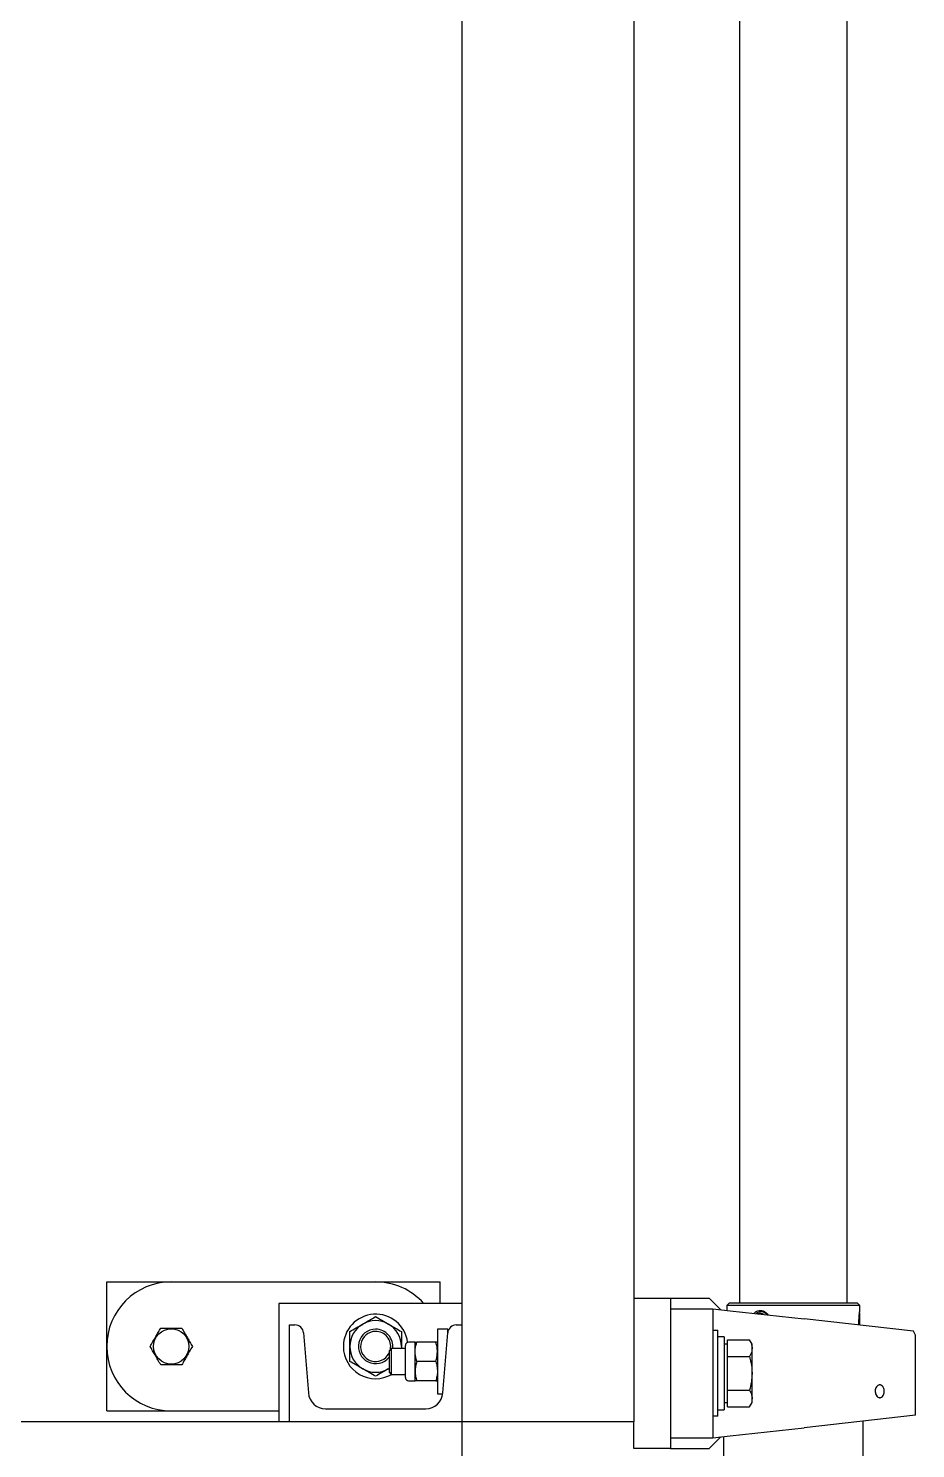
# Model space of a CAD drawing. Header units: millimetres. Extents: x 0 to 11880, y 0 to 8400.
# Drawn here: x 10471 to 10884, y 3412 to 4072 of the extents above; entities that cross this region are included whole.
import ezdxf

# ---------------------------------------------------------------- set-up
doc = ezdxf.new("R2010")
doc.units = ezdxf.units.MM
doc.header["$LTSCALE"] = 20

msp = doc.modelspace()

# ---------------------------------------------------------------- linework, layer by layer
at = {"color": 7, "linetype": 'Continuous', "lineweight": 25}
for p, q in [((10672.78, 4547.15), (10672.78, 3424.15)), ((10752.78, 4547.15), (10752.78, 3424.15)), ((10801.98, 4492.05), (10801.98, 3479.25)), ((10851.98, 3479.25), (10851.98, 4492.05)), ((10507.78, 3429.15), (10507.78, 3489.15)), ((10507.78, 3489.15), (10537.78, 3489.15)), ((10537.78, 3489.15), (10632.78, 3489.15)), ((10632.78, 3489.15), (10662.78, 3489.15)), ((10662.78, 3479.15), (10662.78, 3489.15)), ((10752.78, 3481.65), (10769.78, 3481.65)), ((10769.78, 3481.65), (10769.78, 3411.65)), ((10769.78, 3481.65), (10787.78, 3481.65)), ((10793.18, 3476.24), (10787.78, 3481.65)), ((10672.78, 3479.15), (10587.78, 3479.15)), ((10587.78, 3479.15), (10587.78, 3424.15)), ((10769.78, 3476.65), (10787.38, 3476.65)), ((10787.38, 3476.65), (10789.58, 3476.65)), ((10789.58, 3476.65), (10789.58, 3446.65)), ((10789.58, 3476.65), (10797.61, 3475.75)), ((10797.18, 3479.25), (10796.08, 3478.15)), ((10796.08, 3478.15), (10796.08, 3475.92)), ((10857.88, 3478.15), (10796.08, 3478.15)), ((10856.78, 3479.25), (10797.18, 3479.25)), ((10797.61, 3475.75), (10831.93, 3471.93)), ((10857.88, 3478.15), (10856.78, 3479.25)), ((10857.88, 3474.57), (10857.71, 3474.73)), ((10857.88, 3475.92), (10857.88, 3478.15)), ((10857.88, 3469.03), (10857.88, 3474.57)), ((10592.78, 3424.15), (10592.78, 3469.15)), ((10592.78, 3469.15), (10595.28, 3469.15)), ((10666.42, 3467.15), (10661.52, 3467.15)), ((10661.52, 3467.15), (10661.52, 3437.15)), ((10666.29, 3465.61), (10666.42, 3467.15)), ((10670.27, 3469.15), (10672.78, 3469.15)), ((10672.78, 3469.15), (10672.78, 3424.15)), ((10882.75, 3466.26), (10831.93, 3471.93)), ((10599.27, 3465.46), (10601.51, 3437.51)), ((10651.15, 3461.15), (10648.13, 3461.15)), ((10651.15, 3456.65), (10651.15, 3461.15)), ((10660.71, 3461.15), (10651.95, 3461.15)), ((10664.05, 3437.51), (10666.28, 3465.46)), ((10789.58, 3466.65), (10791.78, 3466.65)), ((10791.78, 3426.65), (10791.78, 3466.65)), ((10794.78, 3463.65), (10791.78, 3463.65)), ((10794.78, 3463.65), (10794.78, 3429.65)), ((10796.28, 3462.23), (10806.57, 3462.23)), ((10796.28, 3454.44), (10796.28, 3462.23)), ((10807.78, 3460.15), (10806.57, 3462.23)), ((10883.78, 3427.15), (10883.78, 3464.44)), ((10640, 3458.15), (10639.04, 3457.18)), ((10639.04, 3457.18), (10639.04, 3447.11)), ((10646.62, 3458.15), (10640, 3458.15)), ((10640, 3458.15), (10640, 3446.15)), ((10644.78, 3459.15), (10644.73, 3458.15)), ((10644.78, 3459.15), (10644.78, 3458.15)), ((10646.62, 3455.89), (10646.62, 3459.64)), ((10646.62, 3444.66), (10646.62, 3455.89)), ((10651.15, 3447.65), (10651.15, 3456.65)), ((10796.28, 3460.15), (10794.78, 3460.15)), ((10794.98, 3459.97), (10794.78, 3459.97)), ((10794.98, 3459.93), (10794.78, 3459.93)), ((10794.98, 3458.94), (10794.78, 3458.94)), ((10794.98, 3458.85), (10794.78, 3458.85)), ((10794.98, 3457.08), (10794.78, 3457.08)), ((10794.98, 3456.94), (10794.78, 3456.94)), ((10794.98, 3454.51), (10794.78, 3454.51)), ((10794.98, 3454.33), (10794.78, 3454.33)), ((10794.98, 3459.93), (10794.98, 3459.97)), ((10794.98, 3458.85), (10794.98, 3458.94)), ((10794.98, 3456.94), (10794.98, 3457.08)), ((10794.98, 3454.33), (10794.98, 3454.51)), ((10796.28, 3454.44), (10806.57, 3454.44)), ((10796.28, 3438.85), (10796.28, 3454.44)), ((10807.78, 3458.39), (10807.78, 3460.15)), ((10807.78, 3458.28), (10807.78, 3458.39)), ((10807.78, 3446.76), (10807.78, 3458.28)), ((10639.04, 3448.91), (10638.78, 3448.75)), ((10639.04, 3448.9), (10638.78, 3448.75)), ((10651.15, 3443.15), (10651.15, 3447.65)), ((10660.71, 3452.15), (10651.95, 3452.15)), ((10794.98, 3451.4), (10794.78, 3451.4)), ((10794.98, 3451.2), (10794.78, 3451.2)), ((10794.98, 3447.96), (10794.78, 3447.96)), ((10794.98, 3447.75), (10794.78, 3447.75)), ((10794.98, 3451.2), (10794.98, 3451.4)), ((10794.98, 3447.75), (10794.98, 3447.96)), ((10639.04, 3447.11), (10640, 3446.15)), ((10640, 3446.15), (10646.62, 3446.15)), ((10648.13, 3443.15), (10651.15, 3443.15)), ((10660.71, 3443.15), (10651.95, 3443.15)), ((10789.58, 3446.65), (10789.58, 3416.65)), ((10794.98, 3444.44), (10794.78, 3444.44)), ((10794.98, 3444.23), (10794.78, 3444.23)), ((10794.98, 3441.07), (10794.78, 3441.07)), ((10794.98, 3440.88), (10794.78, 3440.88)), ((10794.98, 3444.23), (10794.98, 3444.44)), ((10794.98, 3440.88), (10794.98, 3441.07)), ((10807.78, 3446.54), (10807.78, 3446.76)), ((10807.78, 3435.01), (10807.78, 3446.54)), ((10661.52, 3437.15), (10664.01, 3437.15)), ((10794.98, 3438.08), (10794.78, 3438.08)), ((10794.98, 3437.91), (10794.78, 3437.91)), ((10794.98, 3435.67), (10794.78, 3435.67)), ((10794.98, 3435.55), (10794.78, 3435.55)), ((10794.98, 3437.91), (10794.98, 3438.08)), ((10794.98, 3435.55), (10794.98, 3435.67)), ((10796.28, 3438.85), (10806.57, 3438.85)), ((10796.28, 3431.06), (10796.28, 3438.85)), ((10807.78, 3434.9), (10807.78, 3435.01)), ((10807.78, 3433.15), (10807.78, 3434.9)), ((10507.78, 3429.15), (10537.78, 3429.15)), ((10537.78, 3429.15), (10587.78, 3429.15)), ((10609.48, 3430.15), (10656.07, 3430.15)), ((10791.78, 3429.65), (10794.78, 3429.65)), ((10794.98, 3434.01), (10794.78, 3434.01)), ((10794.98, 3433.94), (10794.78, 3433.94)), ((10794.98, 3433.21), (10794.78, 3433.21)), ((10794.98, 3433.19), (10794.78, 3433.19)), ((10794.78, 3433.15), (10796.28, 3433.15)), ((10794.98, 3433.94), (10794.98, 3434.01)), ((10794.98, 3433.19), (10794.98, 3433.21)), ((10796.28, 3431.06), (10806.57, 3431.06)), ((10806.57, 3431.06), (10807.78, 3433.15)), ((10592.78, 3424.15), (9177.78, 3424.15)), ((10672.78, 3424.15), (10592.78, 3424.15)), ((10672.78, 3424.15), (10672.78, 3416.15)), ((10752.78, 3424.15), (10672.78, 3424.15)), ((10752.78, 3411.65), (10752.78, 3424.15)), ((10791.78, 3426.65), (10789.58, 3426.65)), ((10797.61, 3417.54), (10831.93, 3421.37)), ((10883.78, 3427.15), (10831.93, 3421.37)), ((10859.48, 3405.65), (10859.48, 3424.44)), ((10672.78, 3416.15), (10672.78, 3403.15)), ((10769.78, 3416.65), (10787.38, 3416.65)), ((10787.38, 3416.65), (10789.58, 3416.65)), ((10787.78, 3411.65), (10793.18, 3417.05)), ((10789.58, 3416.65), (10797.61, 3417.54)), ((10794.48, 3417.19), (10794.48, 3405.65)), ((10769.78, 3411.65), (10752.78, 3411.65)), ((10769.78, 3411.65), (10787.78, 3411.65))]:
    msp.add_line(p, q, dxfattribs=at)
msp.add_circle((10537.78, 3459.15), 8.23, dxfattribs=at)
for centre, radius, start, end in [((10537.78, 3459.15), 30, 90, 180), ((10632.78, 3459.15), 30, 41.81031, 90), ((10632.78, 3459.15), 15, 7.36663, 180), ((10811.87, 3471.27), 3.96, 40.27084, 127.00872), ((10811.53, 3471.24), 3.32, 55.76489, 111.51467), ((10595.28, 3465.15), 4, 4.57, 90), ((10632.78, 3459.15), 12, 120, 180), ((10632.78, 3459.15), 8, 90, 321.50629), ((10632.78, 3459.15), 12, 60, 120), ((10632.78, 3459.15), 8, 352.81924, 90), ((10632.78, 3459.15), 12, 0, 60), ((10670.27, 3465.15), 4, 90, 175.43), ((10632.78, 3459.15), 7, 90, 333.44267), ((10632.78, 3459.15), 7, 348.80951, 90), ((10648.13, 3459.64), 1.51, 90, 180), ((10537.78, 3459.15), 30, 180, 270), ((10632.78, 3459.15), 15, 180, 299.92643), ((10632.78, 3459.15), 12, 180, 240), ((10632.78, 3459.15), 12, 240, 300), ((10648.13, 3444.66), 1.51, 180, 270), ((10867.11, 3439.5), 1.73, 28.01608, 151.98392), ((10609.48, 3438.15), 8, 184.57, 270), ((10656.07, 3438.15), 8, 270, 355.43), ((10867.11, 3437.09), 1.73, 208.01608, 331.98392)]:
    msp.add_arc(centre, radius, start, end, dxfattribs=at)
for points, knots in [([(10808.73, 3474.51), (10808.82, 3474.65), (10809.24, 3475.26), (10810.34, 3475.81), (10811.83, 3476.01), (10813.26, 3475.59), (10814.41, 3474.83), (10814.92, 3474.1), (10815.12, 3473.8)], [0, 0, 0, 0, 0.064646, 0.285536, 0.486941, 0.676749, 0.869075, 1, 1, 1, 1]), ([(10857.45, 3469.08), (10857.45, 3469.09), (10857.41, 3469.71), (10857.43, 3471.13), (10857.52, 3473.05), (10857.7, 3474.68), (10857.83, 3475.64), (10857.89, 3476.02), (10857.88, 3475.92), (10857.87, 3475.92)], [0, 0, 0, 0, 0.001457, 0.20656, 0.415338, 0.621663, 0.817562, 0.996642, 1, 1, 1, 1]), ([(10527.96, 3459.15), (10528.39, 3459.88), (10529.25, 3461.38), (10530.52, 3463.59), (10531.74, 3465.7), (10532.49, 3466.99), (10532.87, 3467.65)], [0, 0, 0, 0, 0.264605, 0.534948, 0.765343, 1, 1, 1, 1]), ([(10532.87, 3467.65), (10534.05, 3467.65), (10536.03, 3467.65), (10538.94, 3467.65), (10541.03, 3467.65), (10542.27, 3467.65), (10542.68, 3467.65)], [0, 0, 0, 0, 0.364261, 0.613545, 0.869551, 1, 1, 1, 1]), ([(10542.68, 3467.65), (10543.11, 3466.91), (10543.97, 3465.42), (10545.25, 3463.21), (10546.47, 3461.09), (10547.21, 3459.8), (10547.59, 3459.15)], [0, 0, 0, 0, 0.264605, 0.534948, 0.765343, 1, 1, 1, 1]), ([(10620.78, 3466.07), (10621.75, 3466.64), (10623.72, 3467.77), (10625.75, 3468.95), (10626.78, 3469.54)], [0, 0, 0, 0, 0.495458, 1, 1, 1, 1]), ([(10626.78, 3469.54), (10626.92, 3469.62), (10627.99, 3470.24), (10630.03, 3471.41), (10631.85, 3472.47), (10632.78, 3473)], [0, 0, 0, 0, 0.070099, 0.530789, 1, 1, 1, 1]), ([(10632.78, 3473), (10633.75, 3472.44), (10635.72, 3471.3), (10637.75, 3470.13), (10638.78, 3469.54)], [0, 0, 0, 0, 0.495458, 1, 1, 1, 1]), ([(10638.78, 3469.54), (10638.92, 3469.46), (10639.99, 3468.83), (10642.03, 3467.66), (10643.85, 3466.61), (10644.78, 3466.07)], [0, 0, 0, 0, 0.070099, 0.530789, 1, 1, 1, 1]), ([(10620.78, 3459.15), (10620.78, 3459.78), (10620.78, 3462.12), (10620.78, 3464.4), (10620.78, 3466.07)], [0, 0, 0, 0, 0.268634, 1, 1, 1, 1]), ([(10644.78, 3466.07), (10644.78, 3464.4), (10644.78, 3462.12), (10644.78, 3459.78), (10644.78, 3459.15)], [0, 0, 0, 0, 0.731366, 1, 1, 1, 1]), ([(10651.15, 3456.65), (10651.16, 3457.06), (10651.2, 3458.58), (10651.64, 3460.06), (10651.95, 3461.15)], [0, 0, 0, 0, 0.268634, 1, 1, 1, 1]), ([(10651.15, 3461.15), (10651.15, 3461.15), (10651.16, 3461.15), (10651.33, 3461.15), (10651.74, 3461.15), (10651.95, 3461.15)], [0, 0, 0, 0, 0.07009, 0.530784, 1, 1, 1, 1]), ([(10661.52, 3456.65), (10661.51, 3457.06), (10661.46, 3458.58), (10661.03, 3460.06), (10660.71, 3461.15)], [0, 0, 0, 0, 0.268634, 1, 1, 1, 1]), ([(10661.52, 3461.15), (10661.52, 3461.15), (10661.51, 3461.15), (10661.33, 3461.15), (10660.92, 3461.15), (10660.71, 3461.15)], [0, 0, 0, 0, 0.07009, 0.530784, 1, 1, 1, 1]), ([(10806.57, 3462.23), (10806.7, 3461.99), (10807.11, 3461.25), (10807.63, 3459.97), (10807.73, 3458.92), (10807.78, 3458.39)], [0, 0, 0, 0, 0.193449, 0.59407, 1, 1, 1, 1]), ([(10883.72, 3464.44), (10883.73, 3464.41), (10883.76, 3464.35), (10883.43, 3464.96), (10882.98, 3465.82), (10882.75, 3466.26)], [0, 0, 0, 0, 0.221516, 0.606108, 1, 1, 1, 1]), ([(10532.87, 3450.65), (10532.44, 3451.38), (10531.58, 3452.88), (10530.31, 3455.09), (10529.09, 3457.2), (10528.34, 3458.49), (10527.96, 3459.15)], [0, 0, 0, 0, 0.264605, 0.534948, 0.765343, 1, 1, 1, 1]), ([(10547.59, 3459.15), (10547.16, 3458.41), (10546.3, 3456.92), (10545.03, 3454.71), (10543.81, 3452.59), (10543.06, 3451.3), (10542.68, 3450.65)], [0, 0, 0, 0, 0.264605, 0.534948, 0.765343, 1, 1, 1, 1]), ([(10620.78, 3452.22), (10620.78, 3452.8), (10620.78, 3455.06), (10620.78, 3457.4), (10620.78, 3459.15)], [0, 0, 0, 0, 0.257551, 1, 1, 1, 1]), ([(10651.95, 3452.15), (10651.83, 3452.52), (10651.36, 3453.99), (10651.24, 3455.51), (10651.15, 3456.65)], [0, 0, 0, 0, 0.257551, 1, 1, 1, 1]), ([(10660.71, 3452.15), (10660.83, 3452.52), (10661.31, 3453.99), (10661.43, 3455.51), (10661.52, 3456.65)], [0, 0, 0, 0, 0.257551, 1, 1, 1, 1]), ([(10807.78, 3458.28), (10807.74, 3457.85), (10807.65, 3456.55), (10807, 3455.28), (10806.57, 3454.44)], [0, 0, 0, 0, 0.334142, 1, 1, 1, 1]), ([(10806.57, 3454.44), (10806.82, 3453.54), (10807.5, 3451.03), (10807.67, 3448.43), (10807.78, 3446.76)], [0, 0, 0, 0, 0.3592137, 1, 1, 1, 1]), ([(10542.68, 3450.65), (10542.27, 3450.65), (10541.05, 3450.65), (10538.96, 3450.65), (10536.05, 3450.65), (10534.05, 3450.65), (10532.87, 3450.65)], [0, 0, 0, 0, 0.13045, 0.380043, 0.635738, 1, 1, 1, 1]), ([(10626.78, 3448.75), (10626.63, 3448.84), (10625.56, 3449.46), (10623.53, 3450.63), (10621.7, 3451.69), (10620.78, 3452.22)], [0, 0, 0, 0, 0.070099, 0.530789, 1, 1, 1, 1]), ([(10632.78, 3445.29), (10631.8, 3445.85), (10629.83, 3446.99), (10627.8, 3448.16), (10626.78, 3448.75)], [0, 0, 0, 0, 0.495458, 1, 1, 1, 1]), ([(10638.78, 3448.75), (10638.63, 3448.67), (10637.56, 3448.05), (10635.53, 3446.88), (10633.7, 3445.82), (10632.78, 3445.29)], [0, 0, 0, 0, 0.070099, 0.530789, 1, 1, 1, 1]), ([(10651.95, 3452.15), (10651.73, 3451.42), (10651.27, 3449.94), (10651.19, 3448.42), (10651.15, 3447.65)], [0, 0, 0, 0, 0.495458, 1, 1, 1, 1]), ([(10651.15, 3447.65), (10651.15, 3447.54), (10651.16, 3446.73), (10651.33, 3445.21), (10651.74, 3443.84), (10651.95, 3443.15)], [0, 0, 0, 0, 0.07009, 0.530784, 1, 1, 1, 1]), ([(10660.71, 3452.15), (10660.94, 3451.42), (10661.39, 3449.94), (10661.47, 3448.42), (10661.52, 3447.65)], [0, 0, 0, 0, 0.495458, 1, 1, 1, 1]), ([(10661.52, 3447.65), (10661.52, 3447.54), (10661.51, 3446.73), (10661.33, 3445.21), (10660.92, 3443.84), (10660.71, 3443.15)], [0, 0, 0, 0, 0.07009, 0.530784, 1, 1, 1, 1]), ([(10651.95, 3443.15), (10651.73, 3443.15), (10651.27, 3443.15), (10651.19, 3443.15), (10651.15, 3443.15)], [0, 0, 0, 0, 0.495458, 1, 1, 1, 1]), ([(10660.71, 3443.15), (10660.94, 3443.15), (10661.39, 3443.15), (10661.47, 3443.15), (10661.52, 3443.15)], [0, 0, 0, 0, 0.495458, 1, 1, 1, 1]), ([(10807.78, 3446.54), (10807.71, 3445.21), (10807.57, 3442.61), (10806.9, 3440.09), (10806.57, 3438.85)], [0, 0, 0, 0, 0.508529, 1, 1, 1, 1]), ([(10868.64, 3440.31), (10868.49, 3440.52), (10868.17, 3440.96), (10867.53, 3441.3), (10866.84, 3441.32), (10866.17, 3441.01), (10865.77, 3440.6), (10865.59, 3440.34), (10865.58, 3440.31)], [0, 0, 0, 0, 0.186152, 0.389172, 0.587393, 0.783443, 0.980992, 1, 1, 1, 1]), ([(10806.57, 3438.85), (10806.7, 3438.61), (10807.11, 3437.87), (10807.63, 3436.59), (10807.73, 3435.54), (10807.78, 3435.01)], [0, 0, 0, 0, 0.193449, 0.59407, 1, 1, 1, 1]), ([(10807.78, 3434.9), (10807.74, 3434.46), (10807.65, 3433.16), (10807, 3431.9), (10806.57, 3431.06)], [0, 0, 0, 0, 0.334142, 1, 1, 1, 1]), ([(10865.58, 3440.31), (10865.43, 3440.05), (10865.13, 3439.52), (10864.96, 3438.52), (10865.03, 3437.52), (10865.28, 3436.76), (10865.51, 3436.39), (10865.58, 3436.28)], [0, 0, 0, 0, 0.22471, 0.449428, 0.673945, 0.898372, 1, 1, 1, 1]), ([(10865.58, 3436.28), (10865.64, 3436.2), (10865.84, 3435.9), (10866.3, 3435.49), (10866.97, 3435.25), (10867.66, 3435.34), (10868.24, 3435.7), (10868.52, 3436.1), (10868.64, 3436.28)], [0, 0, 0, 0, 0.071077, 0.25122, 0.452112, 0.649168, 0.845197, 1, 1, 1, 1]), ([(10868.64, 3436.28), (10868.78, 3436.54), (10869.05, 3437.08), (10869.21, 3438.07), (10869.15, 3439.07), (10868.92, 3439.83), (10868.71, 3440.2), (10868.64, 3440.31)], [0, 0, 0, 0, 0.22471, 0.449428, 0.673945, 0.898372, 1, 1, 1, 1])]:
    msp.add_open_spline(points, degree=3, knots=knots, dxfattribs=at)

doc.saveas('drawing.dxf')
